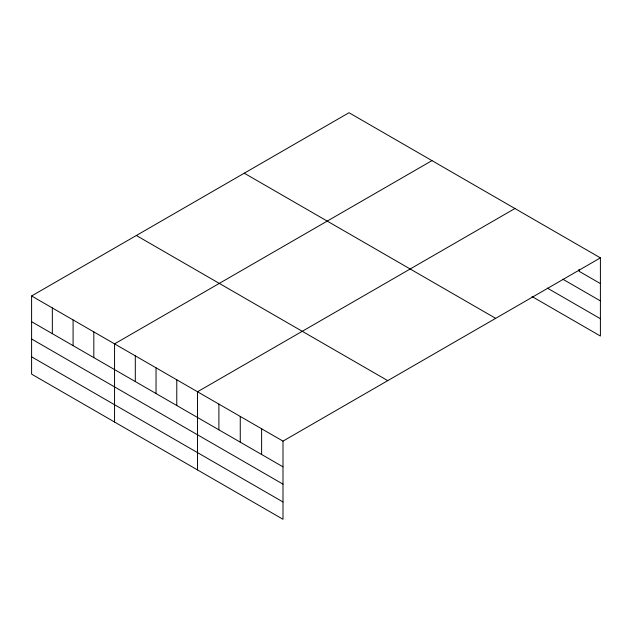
<?xml version="1.0" encoding="UTF-8"?>
<svg xmlns="http://www.w3.org/2000/svg" width="632" height="632" viewBox="0 0 632 632"><rect width="100%" height="100%" fill="white"/><g stroke="black" fill="none" stroke-linecap="round" stroke-linejoin="round"><path stroke-width="0.95" d="M600.4 257.872L349.006 112.725L31.6 295.974L31.6 374.128L282.994 519.275L282.994 441.12L600.4 257.872L600.4 336.027L532.018 296.542M431.964 160.623L114.558 343.871L114.558 422.026M514.922 208.52L197.524 391.769L197.524 469.924M600.4 283.586L579.031 271.247L579.031 269.343M562.788 279.178L600.4 300.887M547.407 288.121L600.4 318.718M244.26 173.2L495.654 318.338M136.346 235.507L387.74 380.646M31.6 295.974L282.994 441.12M31.6 321.696L282.994 466.835M31.6 338.997L282.994 484.144M31.6 356.827L282.994 501.966M261.624 428.78L261.624 454.495M240.263 416.449L240.263 442.163M218.893 404.109L218.893 429.823M176.778 379.8L176.778 405.515M156.041 367.824L156.041 393.538M135.303 355.848L135.303 381.562M93.82 331.903L93.82 357.617M73.083 319.926L73.083 345.641M52.338 307.95L52.338 333.664"/></g></svg>
